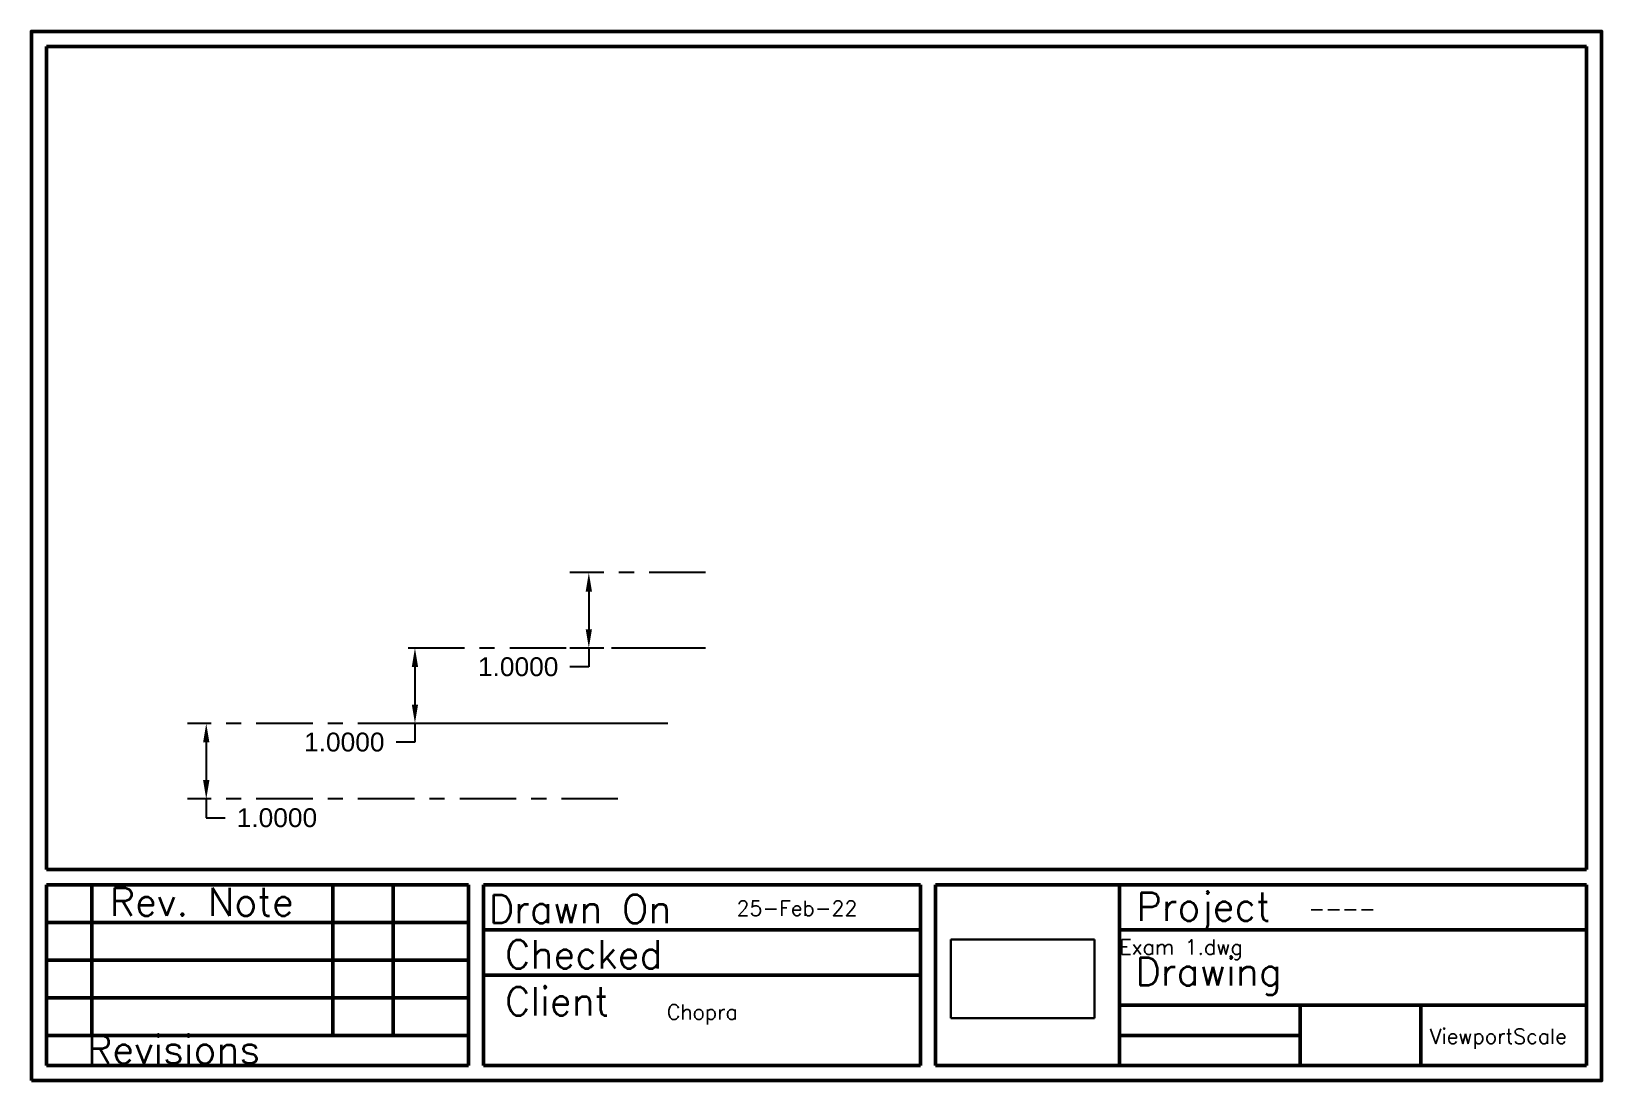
# Paper-space layout 'ANSI A4L' of a CAD drawing. Header units: inches. Extents: x 0.1 to 10.5, y 0.1 to 7.
import ezdxf

# ---------------------------------------------------------------- set-up
doc = ezdxf.new("R2010")
doc.units = ezdxf.units.IN
doc.header["$LTSCALE"] = 0.3
doc.header["$MEASUREMENT"] = 0
doc.header["$XCLIPFRAME"] = 2
doc.linetypes.add('CENTER', pattern=[2, 1.25, -0.25, 0.25, -0.25])
doc.layers.get('0').update_dxf_attribs({"lineweight": 50})
doc.layers.add('Center Lines', color=7, linetype='CENTER', lineweight=30)
doc.styles.add('Fields', font='simplex.shx', dxfattribs={"height": 0.1})
doc.styles.get("Standard").update_dxf_attribs({"font": 'arial.ttf'})
doc.styles.add('Title Block', font='simplex.shx', dxfattribs={"height": 0.1875})
doc.dimstyles.new('ASME Y14.5 Small Radii', dxfattribs={"dimtxt": 0.125, "dimasz": 0.125, "dimexe": 0.125, "dimexo": 0.0625, "dimgap": 0.09, "dimtad": 0, "dimtih": 1, "dimtoh": 1, "dimdec": 4, "dimzin": 4, "dimdsep": 46, "dimtxsty": 'Standard', "dimcen": -0.09, "dimadec": 0, "dimazin": 0, "dimtfac": 1, "dimtdec": 4, "dimtofl": 0, "dimtmove": 0, "dimatfit": 3, "dimfxl": 1, "dimtolj": 1, "dimtzin": 0, "dimarcsym": 0})
picture_1 = doc.add_image_def('image1.jpg', size_in_pixel=(4000, 2250))

# ---------------------------------------------------------------- blocks, each defined once
blk = doc.blocks.new('*D51')
at = {"layer": 'Center Lines', "color": 0, "lineweight": -2, "transparency": 16777216}
for p, q in [((4.543, 3.447), (3.643, 3.447)), ((3.768, 3.322), (3.768, 3.072)), ((4.543, 2.947), (3.643, 2.947)), ((3.768, 2.947), (3.768, 2.822)), ((3.768, 2.822), (3.643, 2.822))]:
    blk.add_line(p, q, dxfattribs=at)
at = {"layer": 'Center Lines', "color": 0, "transparency": 16777216}
for points in [[(3.747, 3.322), (3.789, 3.322), (3.768, 3.447)], [(3.747, 3.072), (3.789, 3.072), (3.768, 2.947)]]:
    blk.add_solid(points, dxfattribs=at)
at = {"layer": 'Defpoints', "color": 0, "transparency": 16777216}
for p in [(4.606, 3.447), (3.768, 2.947), (4.606, 2.947)]:
    blk.add_point(p, dxfattribs=at)
at = {"layer": 'Center Lines', "color": 0, "transparency": 16777216, "insert": (3.299, 2.822), "char_height": 0.125, "attachment_point": 5}
blk.add_mtext('\\A1;1.0000', dxfattribs=at)
blk = doc.blocks.new('*D52')
at = {"layer": 'Center Lines', "color": 0, "lineweight": -2, "transparency": 16777216}
for p, q in [((4.293, 2.947), (2.489, 2.947)), ((2.614, 2.822), (2.614, 2.572)), ((4.293, 2.447), (2.489, 2.447)), ((2.614, 2.447), (2.614, 2.322)), ((2.614, 2.322), (2.489, 2.322))]:
    blk.add_line(p, q, dxfattribs=at)
at = {"layer": 'Center Lines', "color": 0, "transparency": 16777216}
for points in [[(2.593, 2.822), (2.635, 2.822), (2.614, 2.947)], [(2.593, 2.572), (2.635, 2.572), (2.614, 2.447)]]:
    blk.add_solid(points, dxfattribs=at)
at = {"layer": 'Defpoints', "color": 0, "transparency": 16777216}
for p in [(4.356, 2.947), (2.614, 2.447), (4.356, 2.447)]:
    blk.add_point(p, dxfattribs=at)
at = {"layer": 'Center Lines', "color": 0, "transparency": 16777216, "insert": (2.145, 2.322), "char_height": 0.125, "attachment_point": 5}
blk.add_mtext('\\A1;1.0000', dxfattribs=at)
blk = doc.blocks.new('*D53')
at = {"layer": 'Center Lines', "color": 0, "lineweight": -2, "transparency": 16777216}
for p, q in [((3.961, 2.447), (1.104, 2.445)), ((1.229, 2.32), (1.229, 2.07)), ((3.961, 1.947), (1.104, 1.945)), ((1.229, 1.945), (1.229, 1.82)), ((1.229, 1.82), (1.354, 1.82))]:
    blk.add_line(p, q, dxfattribs=at)
at = {"layer": 'Center Lines', "color": 0, "transparency": 16777216}
for points in [[(1.25, 2.32), (1.208, 2.32), (1.229, 2.445)], [(1.25, 2.07), (1.208, 2.07), (1.229, 1.945)]]:
    blk.add_solid(points, dxfattribs=at)
at = {"layer": 'Defpoints', "color": 0, "transparency": 16777216}
for p in [(4.023, 2.447), (1.229, 1.945), (4.023, 1.947)]:
    blk.add_point(p, dxfattribs=at)
at = {"layer": 'Center Lines', "color": 0, "transparency": 16777216, "insert": (1.698, 1.82), "char_height": 0.125, "attachment_point": 5}
blk.add_mtext('\\A1;1.0000', dxfattribs=at)

psp = doc.layouts.new('ANSI A4L')

# ---------------------------------------------------------------- linework, layer by layer
for p, q in [((10.389177, 6.939011), (0.168641, 6.939011)), ((0.168641, 6.939011), (0.168641, 1.476186)), ((10.389177, 1.476186), (10.389177, 6.939011)), ((0.168641, 1.476186), (10.389177, 1.476186)), ((0.168641, 1.376186), (2.968641, 1.376186)), ((0.168641, 1.376186), (0.168641, 0.176186)), ((0.468641, 1.376186), (0.468641, 0.376186)), ((2.068641, 1.376186), (2.068641, 0.376186)), ((2.468641, 1.376186), (2.468641, 0.376186)), ((2.968641, 0.176186), (2.968641, 1.376186)), ((3.068641, 1.376186), (5.968641, 1.376186)), ((3.068641, 0.176186), (3.068641, 1.376186)), ((5.968641, 0.176186), (5.968641, 1.376186)), ((6.068641, 1.376186), (10.389177, 1.376186)), ((6.068641, 0.176186), (6.068641, 1.376186)), ((7.289177, 0.176186), (7.289177, 1.376186)), ((10.389177, 0.176186), (10.389177, 1.376186)), ((0.168641, 1.126186), (2.968641, 1.126186)), ((3.068641, 1.076186), (5.968641, 1.076186)), ((7.289177, 1.076186), (10.389177, 1.076186)), ((0.168641, 0.876186), (2.968641, 0.876186)), ((3.068641, 0.776186), (5.968641, 0.776186)), ((0.168641, 0.626186), (2.968641, 0.626186)), ((7.289177, 0.576186), (10.389177, 0.576186)), ((8.489177, 0.176186), (8.489177, 0.576186)), ((9.289177, 0.176186), (9.289177, 0.576186)), ((0.168641, 0.376186), (2.968641, 0.376186)), ((7.289177, 0.376186), (8.489177, 0.376186)), ((0.168641, 0.176186), (2.968641, 0.176186)), ((3.068641, 0.176186), (5.968641, 0.176186)), ((6.068641, 0.176186), (10.389177, 0.176186))]:
    psp.add_line(p, q)
psp.add_lwpolyline([(0.068641, 0.076186), (10.489177, 0.076186), (10.489177, 7.039011), (0.068641, 7.039011)], close=True)

# ---------------------------------------------------------------- texts
at = {"attachment_point": 1}
for s, width, gutter_width, insert, char_height, style in [('Rev. Note', 1.6, 0.9375, (0.587681, 1.356357), 0.1875, 'Title Block'), ('Drawn On', 2.9, 0.9375, (3.102678, 1.308712), 0.1875, 'Title Block'), ('Project', 2.9, 0.9375, (7.401236, 1.324631), 0.1875, 'Title Block'), ('Checked', 2.9, 0.9375, (3.211488, 1.007309), 0.1875, 'Title Block'), ('Drawing', 2.9, 0.9375, (7.394612, 0.893934), 0.1875, 'Title Block'), ('Client', 2.9, 0.9375, (3.211488, 0.696685), 0.1875, 'Title Block'), ('Chopra', 1.4670793, 0.5, (4.285553, 0.581481), 0.1, 'Fields'), ('Revisions', 1.89578174, 0.9375, (0.43647, 0.376186), 0.1875, 'Title Block')]:
    psp.add_mtext_dynamic_manual_height_columns(s, width=width, gutter_width=gutter_width, heights=[0], dxfattribs=dict(at, insert=insert, char_height=char_height, style=style))
at = {"char_height": 0.1, "attachment_point": 1, "style": 'Fields'}
for s, insert in [('25-Feb-22', (4.748743, 1.269977)), ('----', (8.543669, 1.267363)), ('Exam 1.dwg', (7.289177, 1.011956)), ('ViewportScale', (9.350104, 0.420581))]:
    psp.add_mtext(s, dxfattribs=dict(at, insert=insert))

# ---------------------------------------------------------------- dimensions: what is measured, and where the dimension line sits
at = {"layer": 'Center Lines'}
for base, p1, p2, picture, middle in [((3.76779, 2.947013), (4.605595, 3.447013), (4.605595, 2.947013), '*D51', (3.299422, 2.822013)), ((2.613854, 2.447013), (4.355595, 2.947013), (4.355595, 2.447013), '*D52', (2.145486, 2.322013))]:
    dim = psp.add_linear_dim(base=base, p1=p1, p2=p2, angle=90, dimstyle='ASME Y14.5 Small Radii', override={"dimlfac": -2}, dxfattribs=at)
    dim.commit()
    dim.dimension.update_dxf_attribs({"geometry": picture, "text_midpoint": middle})
dim = psp.add_aligned_dim(p1=(4.023095, 2.447013), p2=(4.023427, 1.947013), distance=-2.794137, dimstyle='ASME Y14.5 Small Radii', override={"dimlfac": -2}, dxfattribs=at)
dim.commit()
dim.dimension.update_dxf_attribs({"geometry": '*D53', "text_midpoint": (1.697741, 1.820159)})

# ---------------------------------------------------------------- pictures from other files: only their frames are drawn
image = psp.add_image(picture_1, insert=(1.972372, -2.625679), size_in_units=(11.13723, 6.264692), dxfattribs=at)
image.set_boundary_path([(1506.97126, 943.17356), (1849.54435, 1130.504)])

doc.saveas('drawing.dxf')
